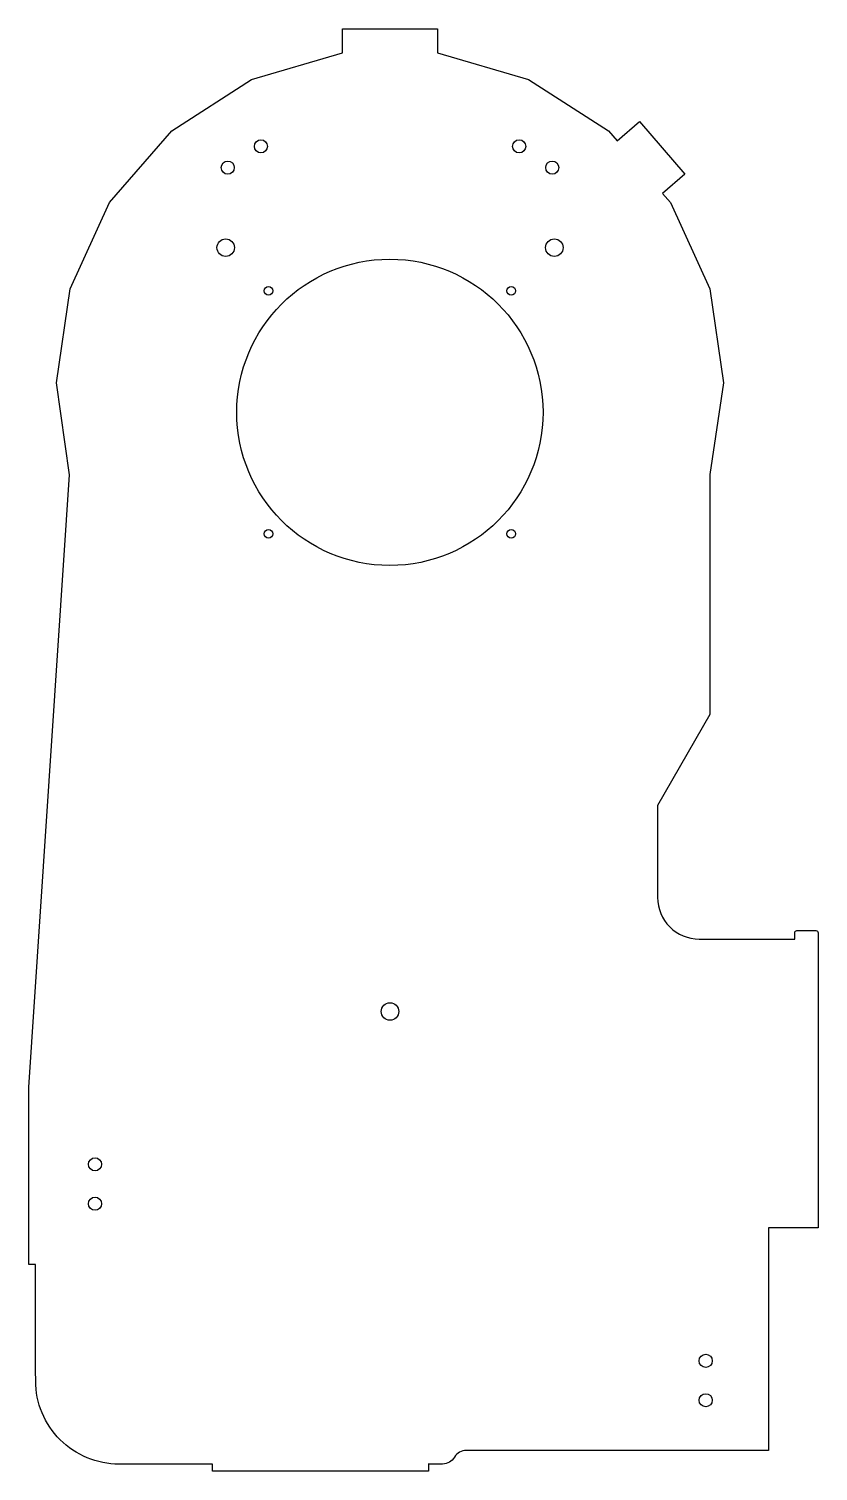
# Model space of a CAD drawing. Header units: millimetres. Extents: x -164 to 197, y -339 to 320.
import ezdxf

# ---------------------------------------------------------------- set-up
doc = ezdxf.new("R2010")
doc.units = ezdxf.units.MM
doc.layers.get('0').update_dxf_attribs({"linetype": 'CONTINUOUS'})

msp = doc.modelspace()

# ---------------------------------------------------------------- linework, layer by layer
msp.add_lwpolyline([(18.86, -339.02), (-79.77, -339.02), (-79.77, -335.81), (-122.54, -335.81, -0.414214), (-160.64, -297.71), (-160.64, -295.92, -0.008545), (-160.67, -294.51), (-160.67, -244.51), (-163.77, -244.51), (-163.77, -163.51), (-145.16, 116.48), (-151.07, 158.49), (-144.89, 201.43), (-126.87, 240.88), (-98.47, 273.67), (-61.98, 297.12), (-20.36, 309.34), (-20.36, 320.29), (23.02, 320.29), (23.02, 309.34), (64.64, 297.12), (101.13, 273.67), (105.12, 269.06), (115.3, 277.88), (136.13, 253.85), (125.95, 245.03), (129.54, 240.88), (147.56, 201.43), (153.73, 158.49), (147.53, 116.57), (147.53, 6.79), (123.63, -34.71), (123.63, -76.81, 0.414214), (142.63, -95.81), (186.33, -95.81), (186.33, -92.91, -0.414214), (187.33, -91.91), (196.03, -91.91, -0.414214), (197.03, -92.91), (197.03, -227.81), (174.33, -227.81), (174.33, -329.51), (36.26, -329.51, 0.265763), (30.83, -332.62, -0.264134), (25.35, -335.77), (18.83, -335.81), (18.86, -335.81)], format="xyb", close=True)
for centre, radius in [((-57.69, 266.58), 3), ((60.36, 266.58), 3), ((-72.84, 256.85), 3), ((75.5, 256.85), 3), ((-73.77, 220.29), 4), ((76.43, 220.29), 4), ((1.26, 144.99), 70), ((-54.25, 200.5), 2), ((56.76, 200.5), 2), ((-54.25, 89.48), 2), ((56.76, 89.48), 2), ((1.33, -128.91), 4), ((-133.52, -198.76), 3), ((-133.52, -216.76), 3), ((145.63, -288.61), 3), ((145.63, -306.61), 3)]:
    msp.add_circle(centre, radius)

doc.saveas('drawing.dxf')
